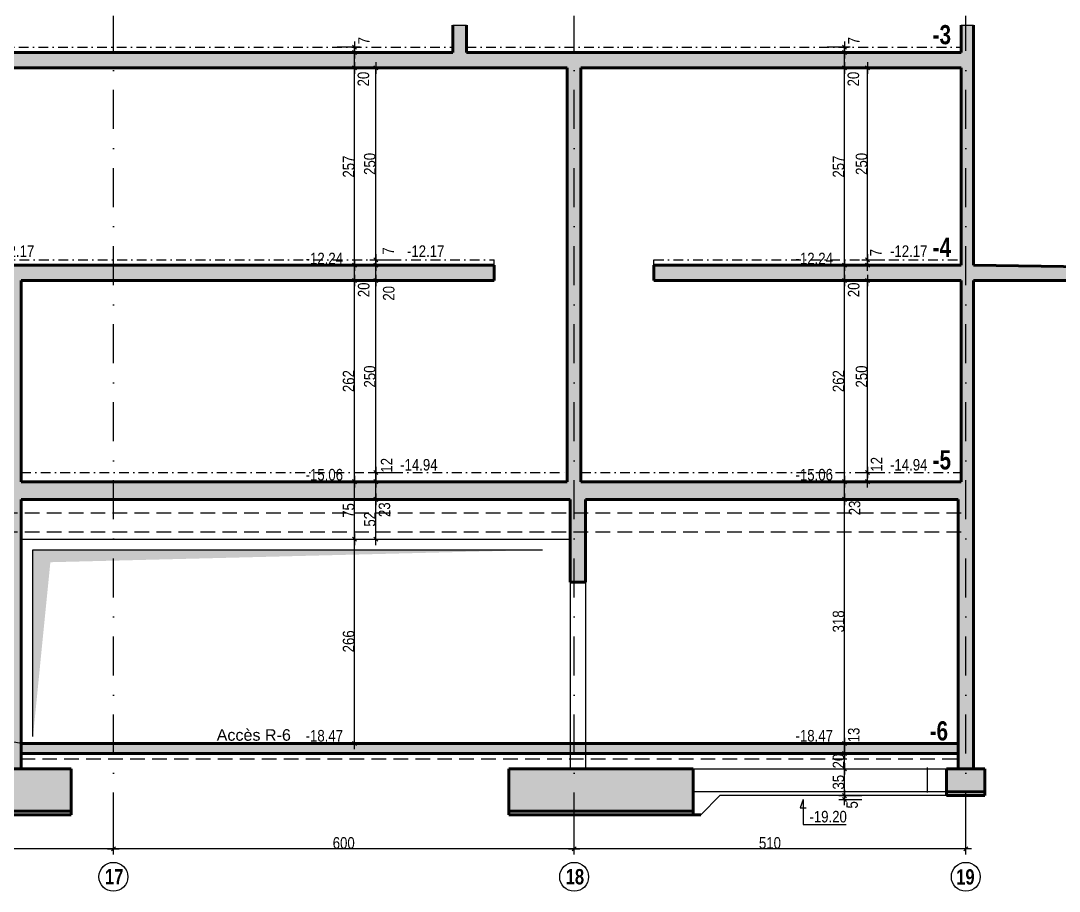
# Model space of a CAD drawing. Header units: millimetres. Extents: x -26249 to 60250, y -21218 to 23336.
# Drawn here: x 19713 to 21065, y 5707 to 6841 of the extents above; entities that cross this region are included whole.
import ezdxf

# ---------------------------------------------------------------- set-up
doc = ezdxf.new("R2010")
doc.units = ezdxf.units.MM
doc.linetypes.add('CACHEX2', pattern=[19.05, 12.7, -6.35])
doc.linetypes.add('TIRETPTX2', pattern=[50.8, 25.4, -12.7, 0, -12.7])
for name, color, linetype in [('01-coupe soussol', 253, 'Continuous'), ('01_cote_gen', 4, 'Continuous'), ('01_linteaux', 2, 'Continuous'), ('01_poch_BN', 9, 'Continuous'), ('01_texte', 230, 'Continuous'), ('AA_COTES', 2, 'Continuous')]:
    doc.layers.add(name, color=color, linetype=linetype)
doc.layers.add('01_murs_coup', color=5, linetype='Continuous', lineweight=60)
doc.styles.add('ARIAL NA', font='ARIALN.TTF')
doc.styles.add('impact', font='impact.ttf')
doc.styles.add('MATTE_TXT', font='arial.ttf')
doc.styles.add('STYLE2', font='ARIALN.TTF')
doc.dimstyles.new('JB50', dxfattribs={"dimscale": 0.1, "dimtxt": 150, "dimasz": 15, "dimexe": 0.1, "dimexo": 0.1, "dimgap": 0.09, "dimtad": 1, "dimdec": 1, "dimdsep": 46, "dimtxsty": 'STYLE2', "dimblk1": 'BOND_G', "dimblk2": 'BOND_D', "dimsah": 1, "dimcen": 1.5, "dimdle": 0.01, "dimse1": 1, "dimse2": 1, "dimclrd": 4, "dimclre": 2, "dimclrt": 6, "dimazin": 2, "dimtfac": 2.333333, "dimtdec": 1, "dimtix": 1, "dimtmove": 2, "dimatfit": 3, "dimldrblk": 'BOND_G', "dimfxl": 1, "dimtolj": 1, "dimtzin": 0, "dimarcsym": 0})

# ---------------------------------------------------------------- blocks, each defined once
blk = doc.blocks.new('BOND_G')
at = {"layer": 'AA_COTES', "color": 0}
for p, q in [((0, -5), (0, 15)), ((5, 0), (-5, 0)), ((1.77, 1.77), (-1.77, -1.77))]:
    blk.add_line(p, q, dxfattribs=at)
blk = doc.blocks.new('BOND_D')
at = {"layer": 'AA_COTES', "color": 0}
for p, q in [((5, 0), (-5, 0)), ((-1.77, -1.77), (1.77, 1.77)), ((0, 5), (0, -15))]:
    blk.add_line(p, q, dxfattribs=at)
blk = doc.blocks.new('*D2023')
at = {"layer": '01_cote_gen', "color": 4, "lineweight": -2, "transparency": 16777216}
blk.add_line((20942.1, 5761.8), (20435.1, 5761.8), dxfattribs=at)
at = {"layer": 'Defpoints', "color": 0, "transparency": 16777216}
for p in [(20433.6, 5800.8), (20943.6, 5800.8), (20433.6, 5761.8)]:
    blk.add_point(p, dxfattribs=at)
at = {"layer": '01_cote_gen', "color": 4, "lineweight": -2, "transparency": 16777216, "xscale": 1.5, "yscale": 1.5, "zscale": 1.5, "rotation": 180}
blk.add_blockref('BOND_D', (20433.6, 5761.8), dxfattribs=at)
at = {"layer": '01_cote_gen', "color": 4, "lineweight": -2, "transparency": 16777216, "xscale": 1.5, "yscale": 1.5, "zscale": 1.5}
blk.add_blockref('BOND_G', (20943.6, 5761.8), dxfattribs=at)
at = {"layer": '01_cote_gen', "color": 6, "transparency": 16777216, "insert": (20688.6, 5769.4), "char_height": 15, "attachment_point": 5, "style": 'STYLE2'}
blk.add_mtext('\\A1;510', dxfattribs=at)
blk = doc.blocks.new('*D2024')
at = {"layer": '01_cote_gen', "color": 4, "lineweight": -2, "transparency": 16777216}
blk.add_line((20432.1, 5761.8), (19835.2, 5761.8), dxfattribs=at)
at = {"layer": 'Defpoints', "color": 0, "transparency": 16777216}
for p in [(20433.6, 5800.8), (19833.7, 5761.8), (19833.7, 5761.8)]:
    blk.add_point(p, dxfattribs=at)
at = {"layer": '01_cote_gen', "color": 4, "lineweight": -2, "transparency": 16777216, "xscale": 1.5, "yscale": 1.5, "zscale": 1.5, "rotation": 180}
blk.add_blockref('BOND_D', (19833.7, 5761.8), dxfattribs=at)
at = {"layer": '01_cote_gen', "color": 4, "lineweight": -2, "transparency": 16777216, "xscale": 1.5, "yscale": 1.5, "zscale": 1.5}
blk.add_blockref('BOND_G', (20433.6, 5761.8), dxfattribs=at)
at = {"layer": '01_cote_gen', "color": 6, "transparency": 16777216, "insert": (20133.6, 5769.4), "char_height": 15, "attachment_point": 5, "style": 'STYLE2'}
blk.add_mtext('\\A1;600', dxfattribs=at)
blk = doc.blocks.new('*D2025')
at = {"layer": '01_cote_gen', "color": 4, "lineweight": -2, "transparency": 16777216}
blk.add_line((19832.2, 5761.8), (19411.2, 5761.8), dxfattribs=at)
at = {"layer": 'Defpoints', "color": 0, "transparency": 16777216}
for p in [(19409.7, 5761.8), (19409.7, 5761.8), (19833.7, 5761.8)]:
    blk.add_point(p, dxfattribs=at)
at = {"layer": '01_cote_gen', "color": 4, "lineweight": -2, "transparency": 16777216, "xscale": 1.5, "yscale": 1.5, "zscale": 1.5, "rotation": 180}
blk.add_blockref('BOND_D', (19409.7, 5761.8), dxfattribs=at)
at = {"layer": '01_cote_gen', "color": 4, "lineweight": -2, "transparency": 16777216, "xscale": 1.5, "yscale": 1.5, "zscale": 1.5}
blk.add_blockref('BOND_G', (19833.7, 5761.8), dxfattribs=at)
at = {"layer": '01_cote_gen', "color": 6, "transparency": 16777216, "insert": (19621.7, 5769.3), "char_height": 15, "attachment_point": 5, "style": 'STYLE2'}
blk.add_mtext('\\A1;424', dxfattribs=at)
blk = doc.blocks.new('*D2392')
at = {"layer": '01_cote_gen', "color": 4, "lineweight": -2, "transparency": 16777216}
blk.add_line((20785.6, 5900.6), (20785.6, 6215.6), dxfattribs=at)
at = {"layer": 'Defpoints', "color": 0, "transparency": 16777216}
for p in [(20785.6, 6217.1), (20798.5, 6217.1), (20798.5, 5899.1)]:
    blk.add_point(p, dxfattribs=at)
at = {"layer": '01_cote_gen', "color": 4, "lineweight": -2, "transparency": 16777216, "xscale": 1.5, "yscale": 1.5, "zscale": 1.5}
for name, p, rotation in [('BOND_D', (20785.6, 6217.1), 90), ('BOND_G', (20785.6, 5899.1), 270)]:
    blk.add_blockref(name, p, dxfattribs=dict(at, rotation=rotation))
at = {"layer": '01_cote_gen', "color": 6, "transparency": 16777216, "insert": (20777.9, 6058.1), "char_height": 15, "attachment_point": 5, "rotation": 90, "style": 'STYLE2'}
blk.add_mtext('\\A1;318', dxfattribs=at)
blk = doc.blocks.new('*D2393')
at = {"layer": '01_cote_gen', "color": 4, "lineweight": -2, "transparency": 16777216}
blk.add_line((20785.6, 6218.6), (20785.6, 6238.6), dxfattribs=at)
at = {"layer": 'Defpoints', "color": 0, "transparency": 16777216}
for p in [(20785.6, 6240.1), (20808.1, 6240.1), (20808.1, 6217.1)]:
    blk.add_point(p, dxfattribs=at)
at = {"layer": '01_cote_gen', "color": 4, "lineweight": -2, "transparency": 16777216, "xscale": 1.5, "yscale": 1.5, "zscale": 1.5}
for name, p, rotation in [('BOND_D', (20785.6, 6240.1), 90), ('BOND_G', (20785.6, 6217.1), 270)]:
    blk.add_blockref(name, p, dxfattribs=dict(at, rotation=rotation))
at = {"layer": '01_cote_gen', "color": 6, "transparency": 16777216, "insert": (20798.9, 6205.9), "char_height": 15, "attachment_point": 5, "rotation": 90, "style": 'STYLE2'}
blk.add_mtext('\\A1;23', dxfattribs=at)
blk = doc.blocks.new('*D2394')
at = {"layer": '01_cote_gen', "color": 4, "lineweight": -2, "transparency": 16777216}
blk.add_line((20815.6, 6241.6), (20815.6, 6250.6), dxfattribs=at)
at = {"layer": 'Defpoints', "color": 0, "transparency": 16777216}
for p in [(20815.6, 6252.1), (20834.2, 6252.1), (20834.2, 6240.1)]:
    blk.add_point(p, dxfattribs=at)
at = {"layer": '01_cote_gen', "color": 4, "lineweight": -2, "transparency": 16777216, "xscale": 1.5, "yscale": 1.5, "zscale": 1.5}
for name, p, rotation in [('BOND_D', (20815.6, 6252.1), 90), ('BOND_G', (20815.6, 6240.1), 270)]:
    blk.add_blockref(name, p, dxfattribs=dict(at, rotation=rotation))
at = {"layer": '01_cote_gen', "color": 6, "transparency": 16777216, "insert": (20827.4, 6262.7), "char_height": 15, "attachment_point": 5, "rotation": 90, "style": 'STYLE2'}
blk.add_mtext('\\A1;12', dxfattribs=at)
blk = doc.blocks.new('*D2395')
at = {"layer": '01_cote_gen', "color": 4, "lineweight": -2, "transparency": 16777216}
blk.add_line((20785.6, 6241.6), (20785.6, 6500.6), dxfattribs=at)
at = {"layer": 'Defpoints', "color": 0, "transparency": 16777216}
for p in [(20785.6, 6502.1), (20793.1, 6502.1), (20793.1, 6240.1)]:
    blk.add_point(p, dxfattribs=at)
at = {"layer": '01_cote_gen', "color": 4, "lineweight": -2, "transparency": 16777216, "xscale": 1.5, "yscale": 1.5, "zscale": 1.5}
for name, p, rotation in [('BOND_D', (20785.6, 6502.1), 90), ('BOND_G', (20785.6, 6240.1), 270)]:
    blk.add_blockref(name, p, dxfattribs=dict(at, rotation=rotation))
at = {"layer": '01_cote_gen', "color": 6, "transparency": 16777216, "insert": (20777.9, 6371.1), "char_height": 15, "attachment_point": 5, "rotation": 90, "style": 'STYLE2'}
blk.add_mtext('\\A1;262', dxfattribs=at)
blk = doc.blocks.new('*D2396')
at = {"layer": '01_cote_gen', "color": 4, "lineweight": -2, "transparency": 16777216}
blk.add_line((20815.6, 6253.6), (20815.6, 6500.6), dxfattribs=at)
at = {"layer": 'Defpoints', "color": 0, "transparency": 16777216}
for p in [(20812, 6502.1), (20815.6, 6502.1), (20799.7, 6252.1)]:
    blk.add_point(p, dxfattribs=at)
at = {"layer": '01_cote_gen', "color": 4, "lineweight": -2, "transparency": 16777216, "xscale": 1.5, "yscale": 1.5, "zscale": 1.5}
for name, p, rotation in [('BOND_D', (20815.6, 6502.1), 90), ('BOND_G', (20815.6, 6252.1), 270)]:
    blk.add_blockref(name, p, dxfattribs=dict(at, rotation=rotation))
at = {"layer": '01_cote_gen', "color": 6, "transparency": 16777216, "insert": (20807.9, 6377.1), "char_height": 15, "attachment_point": 5, "rotation": 90, "style": 'STYLE2'}
blk.add_mtext('\\A1;250', dxfattribs=at)
blk = doc.blocks.new('*D2397')
at = {"layer": '01_cote_gen', "color": 4, "lineweight": -2, "transparency": 16777216}
blk.add_line((20785.6, 6503.6), (20785.6, 6520.6), dxfattribs=at)
at = {"layer": 'Defpoints', "color": 0, "transparency": 16777216}
for p in [(20785.6, 6522.1), (20838.1, 6522.1), (20838.1, 6502.1)]:
    blk.add_point(p, dxfattribs=at)
at = {"layer": '01_cote_gen', "color": 4, "lineweight": -2, "transparency": 16777216, "xscale": 1.5, "yscale": 1.5, "zscale": 1.5}
for name, p, rotation in [('BOND_D', (20785.6, 6522.1), 90), ('BOND_G', (20785.6, 6502.1), 270)]:
    blk.add_blockref(name, p, dxfattribs=dict(at, rotation=rotation))
at = {"layer": '01_cote_gen', "color": 6, "transparency": 16777216, "insert": (20797.7, 6490), "char_height": 15, "attachment_point": 5, "rotation": 90, "style": 'STYLE2'}
blk.add_mtext('\\A1;20', dxfattribs=at)
blk = doc.blocks.new('*D2398')
at = {"layer": '01_cote_gen', "color": 4, "lineweight": -2, "transparency": 16777216}
blk.add_line((20815.6, 6523.6), (20815.6, 6527.6), dxfattribs=at)
at = {"layer": 'Defpoints', "color": 0, "transparency": 16777216}
for p in [(20815.6, 6529.1), (20831, 6529.1), (20831, 6522.1)]:
    blk.add_point(p, dxfattribs=at)
at = {"layer": '01_cote_gen', "color": 4, "lineweight": -2, "transparency": 16777216, "xscale": 1.5, "yscale": 1.5, "zscale": 1.5}
for name, p, rotation in [('BOND_D', (20815.6, 6529.1), 90), ('BOND_G', (20815.6, 6522.1), 270)]:
    blk.add_blockref(name, p, dxfattribs=dict(at, rotation=rotation))
at = {"layer": '01_cote_gen', "color": 6, "transparency": 16777216, "insert": (20826.4, 6538.5), "char_height": 15, "attachment_point": 5, "rotation": 90, "style": 'STYLE2'}
blk.add_mtext('\\A1;7', dxfattribs=at)
blk = doc.blocks.new('*D2399')
at = {"layer": '01_cote_gen', "color": 4, "lineweight": -2, "transparency": 16777216}
blk.add_line((20815.6, 6530.6), (20815.6, 6777.6), dxfattribs=at)
at = {"layer": 'Defpoints', "color": 0, "transparency": 16777216}
for p in [(20815.6, 6779.1), (20835.4, 6779.1), (20835.4, 6529.1)]:
    blk.add_point(p, dxfattribs=at)
at = {"layer": '01_cote_gen', "color": 4, "lineweight": -2, "transparency": 16777216, "xscale": 1.5, "yscale": 1.5, "zscale": 1.5}
for name, p, rotation in [('BOND_D', (20815.6, 6779.1), 90), ('BOND_G', (20815.6, 6529.1), 270)]:
    blk.add_blockref(name, p, dxfattribs=dict(at, rotation=rotation))
at = {"layer": '01_cote_gen', "color": 6, "transparency": 16777216, "insert": (20807.9, 6654.1), "char_height": 15, "attachment_point": 5, "rotation": 90, "style": 'STYLE2'}
blk.add_mtext('\\A1;250', dxfattribs=at)
blk = doc.blocks.new('*D2400')
at = {"layer": '01_cote_gen', "color": 4, "lineweight": -2, "transparency": 16777216}
blk.add_line((20785.6, 6523.6), (20785.6, 6777.6), dxfattribs=at)
at = {"layer": 'Defpoints', "color": 0, "transparency": 16777216}
for p in [(20785.6, 6779.1), (20786.5, 6779.1), (20764.2, 6522.1)]:
    blk.add_point(p, dxfattribs=at)
at = {"layer": '01_cote_gen', "color": 4, "lineweight": -2, "transparency": 16777216, "xscale": 1.5, "yscale": 1.5, "zscale": 1.5}
for name, p, rotation in [('BOND_D', (20785.6, 6779.1), 90), ('BOND_G', (20785.6, 6522.1), 270)]:
    blk.add_blockref(name, p, dxfattribs=dict(at, rotation=rotation))
at = {"layer": '01_cote_gen', "color": 6, "transparency": 16777216, "insert": (20777.9, 6650.6), "char_height": 15, "attachment_point": 5, "rotation": 90, "style": 'STYLE2'}
blk.add_mtext('\\A1;257', dxfattribs=at)
blk = doc.blocks.new('*D2401')
at = {"layer": '01_cote_gen', "color": 4, "lineweight": -2, "transparency": 16777216}
blk.add_line((20785.6, 6780.6), (20785.6, 6797.6), dxfattribs=at)
at = {"layer": 'Defpoints', "color": 0, "transparency": 16777216}
for p in [(20785.6, 6799.1), (20802.1, 6799.1), (20799.6, 6779.1)]:
    blk.add_point(p, dxfattribs=at)
at = {"layer": '01_cote_gen', "color": 4, "lineweight": -2, "transparency": 16777216, "xscale": 1.5, "yscale": 1.5, "zscale": 1.5}
for name, p, rotation in [('BOND_D', (20785.6, 6799.1), 90), ('BOND_G', (20785.6, 6779.1), 270)]:
    blk.add_blockref(name, p, dxfattribs=dict(at, rotation=rotation))
at = {"layer": '01_cote_gen', "color": 6, "transparency": 16777216, "insert": (20797.3, 6764.6), "char_height": 15, "attachment_point": 5, "rotation": 90, "style": 'STYLE2'}
blk.add_mtext('\\A1;20', dxfattribs=at)
blk = doc.blocks.new('*D2402')
at = {"layer": '01_cote_gen', "color": 4, "lineweight": -2, "transparency": 16777216}
blk.add_line((20147.7, 5900.6), (20147.7, 6163.6), dxfattribs=at)
at = {"layer": 'Defpoints', "color": 0, "transparency": 16777216}
for p in [(20147.7, 6165.1), (20178.9, 6165.1), (20167.3, 5899.1)]:
    blk.add_point(p, dxfattribs=at)
at = {"layer": '01_cote_gen', "color": 4, "lineweight": -2, "transparency": 16777216, "xscale": 1.5, "yscale": 1.5, "zscale": 1.5}
for name, p, rotation in [('BOND_D', (20147.7, 6165.1), 90), ('BOND_G', (20147.7, 5899.1), 270)]:
    blk.add_blockref(name, p, dxfattribs=dict(at, rotation=rotation))
at = {"layer": '01_cote_gen', "color": 6, "transparency": 16777216, "insert": (20140, 6032.1), "char_height": 15, "attachment_point": 5, "rotation": 90, "style": 'STYLE2'}
blk.add_mtext('\\A1;266', dxfattribs=at)
blk = doc.blocks.new('*D2403')
at = {"layer": '01_cote_gen', "color": 4, "lineweight": -2, "transparency": 16777216}
blk.add_line((20147.7, 6166.6), (20147.7, 6238.6), dxfattribs=at)
at = {"layer": 'Defpoints', "color": 0, "transparency": 16777216}
for p in [(20147.7, 6240.1), (20170.2, 6240.1), (20170.2, 6165.1)]:
    blk.add_point(p, dxfattribs=at)
at = {"layer": '01_cote_gen', "color": 4, "lineweight": -2, "transparency": 16777216, "xscale": 1.5, "yscale": 1.5, "zscale": 1.5}
for name, p, rotation in [('BOND_D', (20147.7, 6240.1), 90), ('BOND_G', (20147.7, 6165.1), 270)]:
    blk.add_blockref(name, p, dxfattribs=dict(at, rotation=rotation))
at = {"layer": '01_cote_gen', "color": 6, "transparency": 16777216, "insert": (20140, 6202.6), "char_height": 15, "attachment_point": 5, "rotation": 90, "style": 'STYLE2'}
blk.add_mtext('\\A1;75', dxfattribs=at)
blk = doc.blocks.new('*D2404')
at = {"layer": '01_cote_gen', "color": 4, "lineweight": -2, "transparency": 16777216}
blk.add_line((20175.3, 6166.6), (20175.3, 6215.6), dxfattribs=at)
at = {"layer": 'Defpoints', "color": 0, "transparency": 16777216}
for p in [(20175.3, 6217.1), (20213, 6217.1), (20199.9, 6165.1)]:
    blk.add_point(p, dxfattribs=at)
at = {"layer": '01_cote_gen', "color": 4, "lineweight": -2, "transparency": 16777216, "xscale": 1.5, "yscale": 1.5, "zscale": 1.5}
for name, p, rotation in [('BOND_D', (20175.3, 6217.1), 90), ('BOND_G', (20175.3, 6165.1), 270)]:
    blk.add_blockref(name, p, dxfattribs=dict(at, rotation=rotation))
at = {"layer": '01_cote_gen', "color": 6, "transparency": 16777216, "insert": (20167.6, 6191.1), "char_height": 15, "attachment_point": 5, "rotation": 90, "style": 'STYLE2'}
blk.add_mtext('\\A1;52', dxfattribs=at)
blk = doc.blocks.new('*D2405')
at = {"layer": '01_cote_gen', "color": 4, "lineweight": -2, "transparency": 16777216}
blk.add_line((20175.3, 6218.6), (20175.3, 6238.6), dxfattribs=at)
at = {"layer": 'Defpoints', "color": 0, "transparency": 16777216}
for p in [(20175.3, 6240.1), (20197.8, 6240.1), (20197.8, 6217.1)]:
    blk.add_point(p, dxfattribs=at)
at = {"layer": '01_cote_gen', "color": 4, "lineweight": -2, "transparency": 16777216, "xscale": 1.5, "yscale": 1.5, "zscale": 1.5}
for name, p, rotation in [('BOND_D', (20175.3, 6240.1), 90), ('BOND_G', (20175.3, 6217.1), 270)]:
    blk.add_blockref(name, p, dxfattribs=dict(at, rotation=rotation))
at = {"layer": '01_cote_gen', "color": 6, "transparency": 16777216, "insert": (20186.7, 6203.6), "char_height": 15, "attachment_point": 5, "rotation": 90, "style": 'STYLE2'}
blk.add_mtext('\\A1;23', dxfattribs=at)
blk = doc.blocks.new('*D2406')
at = {"layer": '01_cote_gen', "color": 4, "lineweight": -2, "transparency": 16777216}
blk.add_line((20175.3, 6241.6), (20175.3, 6250.6), dxfattribs=at)
at = {"layer": 'Defpoints', "color": 0, "transparency": 16777216}
for p in [(20175.3, 6252.1), (20247.1, 6252.1), (20247.1, 6240.1)]:
    blk.add_point(p, dxfattribs=at)
at = {"layer": '01_cote_gen', "color": 4, "lineweight": -2, "transparency": 16777216, "xscale": 1.5, "yscale": 1.5, "zscale": 1.5}
for name, p, rotation in [('BOND_D', (20175.3, 6252.1), 90), ('BOND_G', (20175.3, 6240.1), 270)]:
    blk.add_blockref(name, p, dxfattribs=dict(at, rotation=rotation))
at = {"layer": '01_cote_gen', "color": 6, "transparency": 16777216, "insert": (20189.5, 6261.4), "char_height": 15, "attachment_point": 5, "rotation": 90, "style": 'STYLE2'}
blk.add_mtext('\\A1;12', dxfattribs=at)
blk = doc.blocks.new('*D2428')
at = {"layer": '01_cote_gen', "color": 4, "lineweight": -2, "transparency": 16777216}
blk.add_line((20175.3, 6503.6), (20175.3, 6520.6), dxfattribs=at)
at = {"layer": 'Defpoints', "color": 0, "transparency": 16777216}
for p in [(20175.3, 6522.1), (20195.7, 6522.1), (20188.4, 6502.1)]:
    blk.add_point(p, dxfattribs=at)
at = {"layer": '01_cote_gen', "color": 4, "lineweight": -2, "transparency": 16777216, "xscale": 1.5, "yscale": 1.5, "zscale": 1.5}
for name, p, rotation in [('BOND_D', (20175.3, 6522.1), 90), ('BOND_G', (20175.3, 6502.1), 270)]:
    blk.add_blockref(name, p, dxfattribs=dict(at, rotation=rotation))
at = {"layer": '01_cote_gen', "color": 6, "transparency": 16777216, "insert": (20192.3, 6485.5), "char_height": 15, "attachment_point": 5, "rotation": 90, "style": 'STYLE2'}
blk.add_mtext('\\A1;20', dxfattribs=at)
blk = doc.blocks.new('*D2429')
at = {"layer": '01_cote_gen', "color": 4, "lineweight": -2, "transparency": 16777216}
blk.add_line((20175.3, 6523.6), (20175.3, 6527.6), dxfattribs=at)
at = {"layer": 'Defpoints', "color": 0, "transparency": 16777216}
for p in [(20175.3, 6529.1), (20201.5, 6529.1), (20201.5, 6522.1)]:
    blk.add_point(p, dxfattribs=at)
at = {"layer": '01_cote_gen', "color": 4, "lineweight": -2, "transparency": 16777216, "xscale": 1.5, "yscale": 1.5, "zscale": 1.5}
for name, p, rotation in [('BOND_D', (20175.3, 6529.1), 90), ('BOND_G', (20175.3, 6522.1), 270)]:
    blk.add_blockref(name, p, dxfattribs=dict(at, rotation=rotation))
at = {"layer": '01_cote_gen', "color": 6, "transparency": 16777216, "insert": (20191.6, 6540.7), "char_height": 15, "attachment_point": 5, "rotation": 90, "style": 'STYLE2'}
blk.add_mtext('\\A1;7', dxfattribs=at)
blk = doc.blocks.new('*D2430')
at = {"layer": '01_cote_gen', "color": 4, "lineweight": -2, "transparency": 16777216}
blk.add_line((20147.7, 6241.6), (20147.7, 6500.6), dxfattribs=at)
at = {"layer": 'Defpoints', "color": 0, "transparency": 16777216}
for p in [(20147.7, 6502.1), (20155.2, 6502.1), (20155.2, 6240.1)]:
    blk.add_point(p, dxfattribs=at)
at = {"layer": '01_cote_gen', "color": 4, "lineweight": -2, "transparency": 16777216, "xscale": 1.5, "yscale": 1.5, "zscale": 1.5}
for name, p, rotation in [('BOND_D', (20147.7, 6502.1), 90), ('BOND_G', (20147.7, 6240.1), 270)]:
    blk.add_blockref(name, p, dxfattribs=dict(at, rotation=rotation))
at = {"layer": '01_cote_gen', "color": 6, "transparency": 16777216, "insert": (20140, 6371.1), "char_height": 15, "attachment_point": 5, "rotation": 90, "style": 'STYLE2'}
blk.add_mtext('\\A1;262', dxfattribs=at)
blk = doc.blocks.new('*D2431')
at = {"layer": '01_cote_gen', "color": 4, "lineweight": -2, "transparency": 16777216}
blk.add_line((20175.3, 6253.6), (20175.3, 6500.6), dxfattribs=at)
at = {"layer": 'Defpoints', "color": 0, "transparency": 16777216}
for p in [(20175.3, 6502.1), (20205.3, 6502.1), (20205.3, 6252.1)]:
    blk.add_point(p, dxfattribs=at)
at = {"layer": '01_cote_gen', "color": 4, "lineweight": -2, "transparency": 16777216, "xscale": 1.5, "yscale": 1.5, "zscale": 1.5}
for name, p, rotation in [('BOND_D', (20175.3, 6502.1), 90), ('BOND_G', (20175.3, 6252.1), 270)]:
    blk.add_blockref(name, p, dxfattribs=dict(at, rotation=rotation))
at = {"layer": '01_cote_gen', "color": 6, "transparency": 16777216, "insert": (20167.6, 6377.1), "char_height": 15, "attachment_point": 5, "rotation": 90, "style": 'STYLE2'}
blk.add_mtext('\\A1;250', dxfattribs=at)
blk = doc.blocks.new('*D2494')
at = {"layer": '01_cote_gen', "color": 4, "lineweight": -2, "transparency": 16777216}
blk.add_line((20785.6, 6804.6), (20785.6, 6800.6), dxfattribs=at)
at = {"layer": 'Defpoints', "color": 0, "transparency": 16777216}
for p in [(20799.5, 6806.1), (20785.6, 6799.1), (20799.5, 6799.1)]:
    blk.add_point(p, dxfattribs=at)
at = {"layer": '01_cote_gen', "color": 4, "lineweight": -2, "transparency": 16777216, "xscale": 1.5, "yscale": 1.5, "zscale": 1.5}
for name, p, rotation in [('BOND_G', (20785.6, 6806.1), 90), ('BOND_D', (20785.6, 6799.1), 270)]:
    blk.add_blockref(name, p, dxfattribs=dict(at, rotation=rotation))
at = {"layer": '01_cote_gen', "color": 6, "transparency": 16777216, "insert": (20797.9, 6814.5), "char_height": 15, "attachment_point": 5, "rotation": 90, "style": 'STYLE2'}
blk.add_mtext('\\A1;7', dxfattribs=at)
blk = doc.blocks.new('*D2496')
at = {"layer": '01_cote_gen', "color": 4, "lineweight": -2, "transparency": 16777216}
blk.add_line((20147.7, 6503.6), (20147.7, 6520.6), dxfattribs=at)
at = {"layer": 'Defpoints', "color": 0, "transparency": 16777216}
for p in [(20147.7, 6522.1), (20200.2, 6522.1), (20200.2, 6502.1)]:
    blk.add_point(p, dxfattribs=at)
at = {"layer": '01_cote_gen', "color": 4, "lineweight": -2, "transparency": 16777216, "xscale": 1.5, "yscale": 1.5, "zscale": 1.5}
for name, p, rotation in [('BOND_D', (20147.7, 6522.1), 90), ('BOND_G', (20147.7, 6502.1), 270)]:
    blk.add_blockref(name, p, dxfattribs=dict(at, rotation=rotation))
at = {"layer": '01_cote_gen', "color": 6, "transparency": 16777216, "insert": (20159.7, 6490), "char_height": 15, "attachment_point": 5, "rotation": 90, "style": 'STYLE2'}
blk.add_mtext('\\A1;20', dxfattribs=at)
blk = doc.blocks.new('*D2497')
at = {"layer": '01_cote_gen', "color": 4, "lineweight": -2, "transparency": 16777216}
blk.add_line((20147.7, 6523.6), (20147.7, 6777.6), dxfattribs=at)
at = {"layer": 'Defpoints', "color": 0, "transparency": 16777216}
for p in [(20147.7, 6779.1), (20148.5, 6779.1), (20126.3, 6522.1)]:
    blk.add_point(p, dxfattribs=at)
at = {"layer": '01_cote_gen', "color": 4, "lineweight": -2, "transparency": 16777216, "xscale": 1.5, "yscale": 1.5, "zscale": 1.5}
for name, p, rotation in [('BOND_D', (20147.7, 6779.1), 90), ('BOND_G', (20147.7, 6522.1), 270)]:
    blk.add_blockref(name, p, dxfattribs=dict(at, rotation=rotation))
at = {"layer": '01_cote_gen', "color": 6, "transparency": 16777216, "insert": (20140, 6650.6), "char_height": 15, "attachment_point": 5, "rotation": 90, "style": 'STYLE2'}
blk.add_mtext('\\A1;257', dxfattribs=at)
blk = doc.blocks.new('*D2498')
at = {"layer": '01_cote_gen', "color": 4, "lineweight": -2, "transparency": 16777216}
blk.add_line((20147.7, 6780.6), (20147.7, 6797.6), dxfattribs=at)
at = {"layer": 'Defpoints', "color": 0, "transparency": 16777216}
for p in [(20147.7, 6799.1), (20164.1, 6799.1), (20161.6, 6779.1)]:
    blk.add_point(p, dxfattribs=at)
at = {"layer": '01_cote_gen', "color": 4, "lineweight": -2, "transparency": 16777216, "xscale": 1.5, "yscale": 1.5, "zscale": 1.5}
for name, p, rotation in [('BOND_D', (20147.7, 6799.1), 90), ('BOND_G', (20147.7, 6779.1), 270)]:
    blk.add_blockref(name, p, dxfattribs=dict(at, rotation=rotation))
at = {"layer": '01_cote_gen', "color": 6, "transparency": 16777216, "insert": (20159.3, 6764.6), "char_height": 15, "attachment_point": 5, "rotation": 90, "style": 'STYLE2'}
blk.add_mtext('\\A1;20', dxfattribs=at)
blk = doc.blocks.new('*D2495')
at = {"layer": '01_cote_gen', "color": 4, "lineweight": -2, "transparency": 16777216}
blk.add_line((20147.7, 6804.6), (20147.7, 6800.6), dxfattribs=at)
at = {"layer": 'Defpoints', "color": 0, "transparency": 16777216}
for p in [(20161.5, 6806.1), (20147.7, 6799.1), (20161.5, 6799.1)]:
    blk.add_point(p, dxfattribs=at)
at = {"layer": '01_cote_gen', "color": 4, "lineweight": -2, "transparency": 16777216, "xscale": 1.5, "yscale": 1.5, "zscale": 1.5}
for name, p, rotation in [('BOND_G', (20147.7, 6806.1), 90), ('BOND_D', (20147.7, 6799.1), 270)]:
    blk.add_blockref(name, p, dxfattribs=dict(at, rotation=rotation))
at = {"layer": '01_cote_gen', "color": 6, "transparency": 16777216, "insert": (20160, 6814.5), "char_height": 15, "attachment_point": 5, "rotation": 90, "style": 'STYLE2'}
blk.add_mtext('\\A1;7', dxfattribs=at)
blk = doc.blocks.new('*D2499')
at = {"layer": '01_cote_gen', "color": 4, "lineweight": -2, "transparency": 16777216}
blk.add_line((20175.3, 6530.6), (20175.3, 6777.6), dxfattribs=at)
at = {"layer": 'Defpoints', "color": 0, "transparency": 16777216}
for p in [(20175.3, 6779.1), (20195.1, 6779.1), (20195.1, 6529.1)]:
    blk.add_point(p, dxfattribs=at)
at = {"layer": '01_cote_gen', "color": 4, "lineweight": -2, "transparency": 16777216, "xscale": 1.5, "yscale": 1.5, "zscale": 1.5}
for name, p, rotation in [('BOND_D', (20175.3, 6779.1), 90), ('BOND_G', (20175.3, 6529.1), 270)]:
    blk.add_blockref(name, p, dxfattribs=dict(at, rotation=rotation))
at = {"layer": '01_cote_gen', "color": 6, "transparency": 16777216, "insert": (20167.6, 6654.1), "char_height": 15, "attachment_point": 5, "rotation": 90, "style": 'STYLE2'}
blk.add_mtext('\\A1;250', dxfattribs=at)
blk = doc.blocks.new('*D2500')
at = {"layer": '01_cote_gen', "color": 4, "lineweight": -2, "transparency": 16777216}
blk.add_line((20785.6, 5887.6), (20785.6, 5897.6), dxfattribs=at)
at = {"layer": 'Defpoints', "color": 0, "transparency": 16777216}
for p in [(20785.6, 5899.1), (20796.6, 5899.1), (20793.8, 5886.1)]:
    blk.add_point(p, dxfattribs=at)
at = {"layer": '01_cote_gen', "color": 4, "lineweight": -2, "transparency": 16777216, "xscale": 1.5, "yscale": 1.5, "zscale": 1.5}
for name, p, rotation in [('BOND_D', (20785.6, 5899.1), 90), ('BOND_G', (20785.6, 5886.1), 270)]:
    blk.add_blockref(name, p, dxfattribs=dict(at, rotation=rotation))
at = {"layer": '01_cote_gen', "color": 6, "transparency": 16777216, "insert": (20797.8, 5910.1), "char_height": 15, "attachment_point": 5, "rotation": 90, "style": 'STYLE2'}
blk.add_mtext('\\A1;13', dxfattribs=at)
blk = doc.blocks.new('*D2501')
at = {"layer": '01_cote_gen', "color": 4, "lineweight": -2, "transparency": 16777216}
blk.add_line((20785.6, 5867.6), (20785.6, 5884.6), dxfattribs=at)
at = {"layer": 'Defpoints', "color": 0, "transparency": 16777216}
for p in [(20785.6, 5886.1), (20795.1, 5886.1), (20795.1, 5866.1)]:
    blk.add_point(p, dxfattribs=at)
at = {"layer": '01_cote_gen', "color": 4, "lineweight": -2, "transparency": 16777216, "xscale": 1.5, "yscale": 1.5, "zscale": 1.5}
for name, p, rotation in [('BOND_D', (20785.6, 5886.1), 90), ('BOND_G', (20785.6, 5866.1), 270)]:
    blk.add_blockref(name, p, dxfattribs=dict(at, rotation=rotation))
at = {"layer": '01_cote_gen', "color": 6, "transparency": 16777216, "insert": (20777.9, 5876.1), "char_height": 15, "attachment_point": 5, "rotation": 90, "style": 'STYLE2'}
blk.add_mtext('\\A1;20', dxfattribs=at)
blk = doc.blocks.new('*D2502')
at = {"layer": '01_cote_gen', "color": 4, "lineweight": -2, "transparency": 16777216}
blk.add_line((20785.6, 5832.6), (20785.6, 5864.6), dxfattribs=at)
at = {"layer": 'Defpoints', "color": 0, "transparency": 16777216}
for p in [(20785.6, 5866.1), (20795.4, 5866.1), (20792.1, 5831.1)]:
    blk.add_point(p, dxfattribs=at)
at = {"layer": '01_cote_gen', "color": 4, "lineweight": -2, "transparency": 16777216, "xscale": 1.5, "yscale": 1.5, "zscale": 1.5}
for name, p, rotation in [('BOND_D', (20785.6, 5866.1), 90), ('BOND_G', (20785.6, 5831.1), 270)]:
    blk.add_blockref(name, p, dxfattribs=dict(at, rotation=rotation))
at = {"layer": '01_cote_gen', "color": 6, "transparency": 16777216, "insert": (20777.9, 5848.6), "char_height": 15, "attachment_point": 5, "rotation": 90, "style": 'STYLE2'}
blk.add_mtext('\\A1;35', dxfattribs=at)
blk = doc.blocks.new('*D2503')
at = {"layer": '01_cote_gen', "color": 4, "lineweight": -2, "transparency": 16777216}
blk.add_line((20785.6, 5827.6), (20785.6, 5829.6), dxfattribs=at)
at = {"layer": 'Defpoints', "color": 0, "transparency": 16777216}
for p in [(20785.6, 5831.1), (20793.1, 5831.1), (20793.7, 5826.1)]:
    blk.add_point(p, dxfattribs=at)
at = {"layer": '01_cote_gen', "color": 4, "lineweight": -2, "transparency": 16777216, "xscale": 1.5, "yscale": 1.5, "zscale": 1.5}
for name, p, rotation in [('BOND_D', (20785.6, 5831.1), 90), ('BOND_G', (20785.6, 5826.1), 270)]:
    blk.add_blockref(name, p, dxfattribs=dict(at, rotation=rotation))
at = {"layer": '01_cote_gen', "color": 6, "transparency": 16777216, "insert": (20795.6, 5819.1), "char_height": 15, "attachment_point": 5, "rotation": 90, "style": 'STYLE2'}
blk.add_mtext('\\A1;5', dxfattribs=at)

msp = doc.modelspace()

# ---------------------------------------------------------------- hatches: boundary and pattern name
at = {"layer": '01_poch_BN'}
h = msp.add_hatch(color=256, dxfattribs=at)
h.dxf.hatch_style = 1
h.paths.add_polyline_path([(21161.747, 6519.066), (20953.535, 6522.066), (20953.535, 6835.009), (20937.535, 6835.009), (20937.535, 6799.066), (20293.574, 6799.066), (20293.574, 6835.009), (20275.574, 6835.009), (20275.574, 6799.066), (19557.574, 6799.066), (19557.574, 6835.009), (19539.574, 6835.009), (19539.574, 6799.066), (18821.574, 6799.066), (18821.574, 6835.009), (18805.574, 6835.009), (18805.574, 6799.066), (18805.574, 6199.066), (18805.574, 6176.066), (18805.574, 5866.066), (18825.574, 5866.066), (18825.574, 6176.066), (19399.574, 6176.066), (19399.574, 5866.066), (19419.574, 5866.066), (19419.574, 6176.066), (19693.574, 6176.066), (19693.574, 5866.066), (19713.574, 5866.066), (19713.574, 6176.166), (19713.574, 6217.066), (20428.535, 6217.066), (20428.535, 6109.066), (20448.535, 6109.066), (20448.535, 6217.066), (20933.535, 6217.066), (20933.535, 5866.066), (20953.535, 5866.066), (20953.535, 6502.066), (21161.747, 6502.066)])
h.paths.add_polyline_path([(19558.268, 6517.066), (19558.268, 6779.066), (20424.535, 6779.066), (20424.535, 6240.066), (19713.574, 6240.066), (19713.574, 6502.066), (20329.535, 6502.066), (20329.535, 6522.066), (19693.574, 6522.066), (19693.574, 6517.066)], flags=16)
h.paths.add_polyline_path([(19693.574, 6494.066), (19693.574, 6199.066), (19419.574, 6199.066), (19419.574, 6494.066)], flags=16)
h.paths.add_polyline_path([(19540.268, 6517.066), (18821.574, 6517.066), (18821.574, 6779.066), (19540.268, 6779.066)], flags=16)
h.paths.add_polyline_path([(19399.574, 6494.066), (19399.574, 6199.066), (18825.574, 6199.066), (18825.574, 6494.066)], flags=16)
h.paths.add_polyline_path([(20442.535, 6779.066), (20937.535, 6779.066), (20937.535, 6522.066), (20537.536, 6522.066), (20537.536, 6502.066), (20937.535, 6502.066), (20937.535, 6240.066), (20442.535, 6240.066)], flags=16)
h.paths.add_polyline_path([(20933.535, 5899.066), (19713.574, 5899.066), (19713.574, 5886.066), (20933.535, 5886.066)], flags=17)
h.paths.add_polyline_path([(20588.535, 5866.066), (20348.535, 5866.066), (20348.535, 5811.066), (20588.535, 5811.066)])
h.paths.add_polyline_path([(20968.535, 5866.066), (20918.535, 5866.066), (20918.535, 5836.066), (20968.535, 5836.066)])
h.paths.add_polyline_path([(19778.574, 5866.066), (19628.574, 5866.066), (19628.574, 5811.066), (19778.574, 5811.066)])
h.paths.add_polyline_path([(19434.574, 5866.066), (19384.574, 5866.066), (19384.574, 5836.066), (19434.574, 5836.066)])
h.paths.add_polyline_path([(18839.574, 5866.066), (18769.574, 5866.066), (18769.574, 5831.066), (18839.574, 5831.066)])
h.paths.add_polyline_path([(19399.574, 5899.066), (18825.574, 5899.066), (18825.574, 5886.066), (19399.574, 5886.066)], flags=17)
h.paths.add_polyline_path([(19693.574, 5899.066), (19419.574, 5899.066), (19419.574, 5886.066), (19693.574, 5886.066)], flags=17)

# ---------------------------------------------------------------- linework, layer by layer
at = {"layer": '01-coupe soussol'}
for p, q in [((19713.684, 6165.098), (20428.646, 6165.098)), ((19729.002, 5908.343), (19729.002, 6151.222)), ((19729.002, 6151.222), (20392.416, 6151.222))]:
    msp.add_line(p, q, dxfattribs=at)
for points in [[(19729.002, 5908.343), (19729.002, 6151.222), (19751.627, 6135.176)], [(19729.002, 6151.222), (20392.416, 6151.222), (19751.627, 6135.176)]]:
    msp.add_solid(points, dxfattribs=at)
at = {"layer": '01_linteaux', "linetype": 'TIRETPTX2', "ltscale": 2}
for p, q in [((19833.651, 5784.277), (19833.651, 6847.024)), ((20433.612, 5784.277), (20433.612, 6847.024)), ((20943.612, 5784.277), (20943.612, 6847.024))]:
    msp.add_line(p, q, dxfattribs=at)
at = {"layer": '01_linteaux', "linetype": 'TIRETPTX2', "ltscale": 0.5}
for p, q in [((19557.574, 6806.066), (20275.574, 6806.066)), ((20293.574, 6806.066), (20937.535, 6806.066)), ((19558.268, 6529.066), (20329.535, 6529.066)), ((20329.535, 6522.066), (20329.535, 6529.066)), ((20537.536, 6529.066), (20937.535, 6529.066)), ((20537.536, 6522.066), (20537.536, 6529.066)), ((19713.574, 6252.066), (20424.535, 6252.066)), ((20442.535, 6252.066), (20937.535, 6252.066))]:
    msp.add_line(p, q, dxfattribs=at)
at = {"layer": '01_linteaux', "linetype": 'CACHEX2', "ltscale": 1.5}
for p, q in [((20937.612, 6199.122), (19560.032, 6199.122)), ((20937.612, 6174.121), (19540.032, 6174.121)), ((19713.655, 5899.121), (18805.65, 6062.559)), ((19713.574, 5899.066), (20933.535, 5899.066)), ((19712.586, 5878.992), (20937.614, 5879.152))]:
    msp.add_line(p, q, dxfattribs=at)
at = {"layer": '01_linteaux'}
for p, q in [((20428.535, 6109.066), (20428.535, 5866.066)), ((20448.535, 6109.066), (20448.535, 5866.066)), ((20588.535, 5866.066), (20918.535, 5866.066)), ((20893.307, 5867.808), (20893.307, 5835.325)), ((20918.535, 5836.066), (20588.535, 5836.066)), ((20598.535, 5806.066), (20623.535, 5831.066)), ((20918.535, 5831.066), (20623.535, 5831.066))]:
    msp.add_line(p, q, dxfattribs=at)
at = {"layer": '01_murs_coup'}
for p, q in [((20275.574, 6799.066), (20275.574, 6835.009)), ((20293.574, 6799.066), (20293.574, 6835.009)), ((20937.535, 6835.009), (20937.535, 6799.066)), ((20953.535, 6835.009), (20953.535, 6522.066)), ((19557.574, 6799.066), (20275.574, 6799.066)), ((20293.574, 6799.066), (20937.535, 6799.066)), ((19558.268, 6779.066), (20424.535, 6779.066)), ((20424.535, 6779.066), (20424.535, 6240.066)), ((20442.535, 6779.066), (20937.535, 6779.066)), ((20442.535, 6779.066), (20442.535, 6240.066)), ((20937.535, 6779.066), (20937.535, 6522.066)), ((19693.574, 6522.066), (20329.535, 6522.066)), ((20329.535, 6522.066), (20329.535, 6502.066)), ((20537.536, 6522.066), (20937.535, 6522.066)), ((20537.536, 6522.066), (20537.536, 6502.066)), ((20953.535, 6522.066), (21161.747, 6519.066)), ((19713.574, 6502.066), (20329.535, 6502.066)), ((19713.574, 6240.066), (19713.574, 6502.066)), ((20537.536, 6502.066), (20937.535, 6502.066)), ((20937.535, 6502.066), (20937.535, 6240.066)), ((20953.535, 6502.066), (20953.535, 5866.066)), ((20953.535, 6502.066), (21161.747, 6502.066)), ((20424.535, 6240.066), (19713.574, 6240.066)), ((20442.535, 6240.066), (20937.535, 6240.066)), ((19713.574, 6176.166), (19713.574, 6217.066)), ((20428.535, 6217.066), (19713.574, 6217.066)), ((20428.535, 6217.066), (20428.535, 6109.066)), ((20448.535, 6217.066), (20933.535, 6217.066)), ((20448.535, 6217.066), (20448.535, 6109.066)), ((20933.535, 6217.066), (20933.535, 5866.066)), ((19713.574, 6176.166), (19713.574, 5866.066)), ((20428.535, 6109.066), (20448.535, 6109.066)), ((19713.574, 5899.066), (20933.535, 5899.066)), ((19713.574, 5886.066), (20933.535, 5886.066)), ((19778.574, 5866.066), (19628.574, 5866.066)), ((19778.574, 5866.066), (19778.574, 5806.066)), ((20348.535, 5866.066), (20348.535, 5806.066)), ((20588.535, 5866.066), (20348.535, 5866.066)), ((20588.535, 5866.066), (20588.535, 5806.066)), ((20918.535, 5866.066), (20968.535, 5866.066)), ((20918.535, 5866.066), (20918.535, 5831.066)), ((20968.535, 5866.066), (20968.535, 5831.066)), ((20918.535, 5836.066), (20968.535, 5836.066)), ((20918.535, 5831.066), (20968.535, 5831.066)), ((19778.574, 5811.066), (19628.574, 5811.066)), ((19778.574, 5806.066), (19628.574, 5806.066)), ((20588.535, 5811.066), (20348.535, 5811.066)), ((20588.535, 5806.066), (20348.535, 5806.066)), ((20598.535, 5806.066), (20588.535, 5806.066))]:
    msp.add_line(p, q, dxfattribs=at)
at = {"layer": '01_poch_BN'}
for p, q in [((20275.574, 6835.009), (20293.574, 6835.009)), ((20937.535, 6835.009), (20953.535, 6835.009))]:
    msp.add_line(p, q, dxfattribs=at)
at = {"layer": '01_texte'}
for p, q in [((20731.737, 5826.066), (20728.136, 5815.356)), ((20728.136, 5815.356), (20735.546, 5815.356)), ((20731.737, 5826.066), (20731.737, 5793.703)), ((20731.737, 5793.703), (20787.766, 5793.703))]:
    msp.add_line(p, q, dxfattribs=at)
for centre in [(19833.651, 5725.362), (20433.612, 5725.362), (20943.612, 5725.362)]:
    msp.add_circle(centre, 18.806, dxfattribs=at)

# ---------------------------------------------------------------- texts
for s, height, style, p in [('-3', 25, 'impact', (20900.496, 6810.002)), ('-12.17', 15, 'ARIAL NA', (19681.98, 6532.917)), ('-12.17', 15, 'ARIAL NA', (20215.977, 6532.917)), ('-12.17', 15, 'ARIAL NA', (20845.018, 6532.917)), ('-4', 25, 'impact', (20900.496, 6533.002)), ('-12.24', 15, 'ARIAL NA', (20083.977, 6523.364)), ('-12.24', 15, 'ARIAL NA', (20721.921, 6523.364)), ('-5', 25, 'impact', (20900.496, 6256.002)), ('-14.94', 15, 'ARIAL NA', (20207.074, 6254.626)), ('-14.94', 15, 'ARIAL NA', (20845.018, 6254.626)), ('-15.06', 15, 'ARIAL NA', (20083.977, 6241.734)), ('-15.06', 15, 'ARIAL NA', (20721.921, 6241.734)), ('-6', 25, 'impact', (20896.619, 5903.002)), ('-18.47', 15, 'ARIAL NA', (20083.977, 5901.626)), ('-18.47', 15, 'ARIAL NA', (20721.921, 5901.626)), ('-19.20', 15, 'ARIAL NA', (20740.015, 5796.263)), ('19', 20, 'impact', (20931.214, 5715.193))]:
    msp.add_text(s, height=height, dxfattribs=dict(at, style=style)).set_placement(p)
for s, insert, char_height, attachment_point, line_spacing_factor, style in [('Accès R-6', (20016.487, 5917.613), 15, 2, 0.894142, 'MATTE_TXT'), ('17', (19822.764, 5735.468), 20, 1, 0.895453, 'impact'), ('18', (20422.725, 5735.468), 20, 1, 0.895453, 'impact')]:
    msp.add_mtext(s, dxfattribs=dict(at, insert=insert, char_height=char_height, attachment_point=attachment_point, line_spacing_factor=line_spacing_factor, style=style))

# ---------------------------------------------------------------- dimensions: what is measured, and where the dimension line sits
at = {"layer": '01_cote_gen'}
for base, p1, p2, picture, middle in [((20147.665, 6799.066), (20161.534, 6806.066), (20161.534, 6799.066), '*D2495', (20159.972, 6814.493)), ((20785.609, 6799.066), (20799.478, 6806.066), (20799.478, 6799.066), '*D2494', (20797.916, 6814.493)), ((20147.665, 6799.066), (20161.647, 6779.066), (20164.112, 6799.066), '*D2498', (20159.328, 6764.626)), ((20785.609, 6799.066), (20799.59, 6779.066), (20802.056, 6799.066), '*D2401', (20797.272, 6764.626)), ((20175.256, 6529.066), (20201.455, 6522.066), (20201.455, 6529.066), '*D2429', (20191.641, 6540.719)), ((20815.609, 6529.066), (20830.989, 6522.066), (20830.989, 6529.066), '*D2398', (20826.376, 6538.465)), ((20147.665, 6522.066), (20200.165, 6502.066), (20200.165, 6522.066), '*D2496', (20159.741, 6490.013)), ((20175.256, 6522.066), (20188.416, 6502.066), (20195.66, 6522.066), '*D2428', (20192.293, 6485.472)), ((20785.609, 6522.066), (20838.109, 6502.066), (20838.109, 6522.066), '*D2397', (20797.685, 6490.013)), ((20175.256, 6252.066), (20247.137, 6240.066), (20247.137, 6252.066), '*D2406', (20189.492, 6261.366)), ((20815.609, 6252.066), (20834.209, 6240.066), (20834.209, 6252.066), '*D2394', (20827.362, 6262.7)), ((20175.256, 6240.066), (20197.756, 6217.066), (20197.756, 6240.066), '*D2405', (20186.715, 6203.551)), ((20785.609, 6240.066), (20808.109, 6217.066), (20808.109, 6240.066), '*D2393', (20798.856, 6205.873)), ((20785.609, 5899.066), (20793.829, 5886.066), (20796.578, 5899.066), '*D2500', (20797.765, 5910.137)), ((20785.609, 5831.066), (20793.72, 5826.066), (20793.109, 5831.066), '*D2503', (20795.646, 5819.068))]:
    dim = msp.add_linear_dim(base=base, p1=p1, p2=p2, angle=90, dimstyle='JB50', dxfattribs=at)
    dim.commit()
    dim.dimension.update_dxf_attribs({"geometry": picture, "text_midpoint": middle, "dimtype": 160})
for base, p1, p2, picture, middle in [((20147.665, 6779.066), (20126.255, 6522.066), (20148.519, 6779.066), '*D2497', (20139.997, 6650.566)), ((20175.256, 6779.066), (20195.089, 6529.066), (20195.089, 6779.066), '*D2499', (20167.588, 6654.066)), ((20785.609, 6779.066), (20764.199, 6522.066), (20786.462, 6779.066), '*D2400', (20777.941, 6650.566)), ((20815.609, 6779.066), (20835.442, 6529.066), (20835.442, 6779.066), '*D2399', (20807.941, 6654.066)), ((20147.665, 6502.066), (20155.165, 6240.066), (20155.165, 6502.066), '*D2430', (20139.997, 6371.066)), ((20175.256, 6502.066), (20205.303, 6252.066), (20205.303, 6502.066), '*D2431', (20167.588, 6377.066)), ((20785.609, 6502.066), (20793.109, 6240.066), (20793.109, 6502.066), '*D2395', (20777.941, 6371.066)), ((20815.609, 6502.066), (20799.668, 6252.066), (20812.02, 6502.066), '*D2396', (20807.941, 6377.066)), ((20147.665, 6240.066), (20170.165, 6165.098), (20170.165, 6240.066), '*D2403', (20140.028, 6202.582)), ((20175.256, 6217.066), (20199.942, 6165.098), (20213.012, 6217.066), '*D2404', (20167.588, 6191.082)), ((20785.609, 6217.066), (20798.486, 5899.066), (20798.486, 6217.066), '*D2392', (20777.941, 6058.066)), ((20147.665, 6165.098), (20167.269, 5899.066), (20178.886, 6165.098), '*D2402', (20139.997, 6032.082)), ((20785.609, 5886.066), (20795.054, 5866.066), (20795.054, 5886.066), '*D2501', (20777.941, 5876.066)), ((20785.609, 5866.066), (20792.053, 5831.066), (20795.387, 5866.066), '*D2502', (20777.941, 5848.566))]:
    dim = msp.add_linear_dim(base=base, p1=p1, p2=p2, angle=90, dimstyle='JB50', dxfattribs=at)
    dim.commit()
    dim.dimension.update_dxf_attribs({"geometry": picture, "text_midpoint": middle})
for base, p1, p2, picture, middle in [((19833.651, 5761.777), (20433.612, 5800.837), (19833.651, 5761.777), '*D2024', (20133.631, 5769.445)), ((20433.612, 5761.777), (20943.612, 5800.837), (20433.612, 5800.837), '*D2023', (20688.612, 5769.445)), ((19409.651, 5761.777), (19833.651, 5761.777), (19409.651, 5761.777), '*D2025', (19621.651, 5769.317))]:
    dim = msp.add_linear_dim(base=base, p1=p1, p2=p2, dimstyle='JB50', dxfattribs=at)
    dim.commit()
    dim.dimension.update_dxf_attribs({"geometry": picture, "text_midpoint": middle})

doc.saveas('drawing.dxf')
